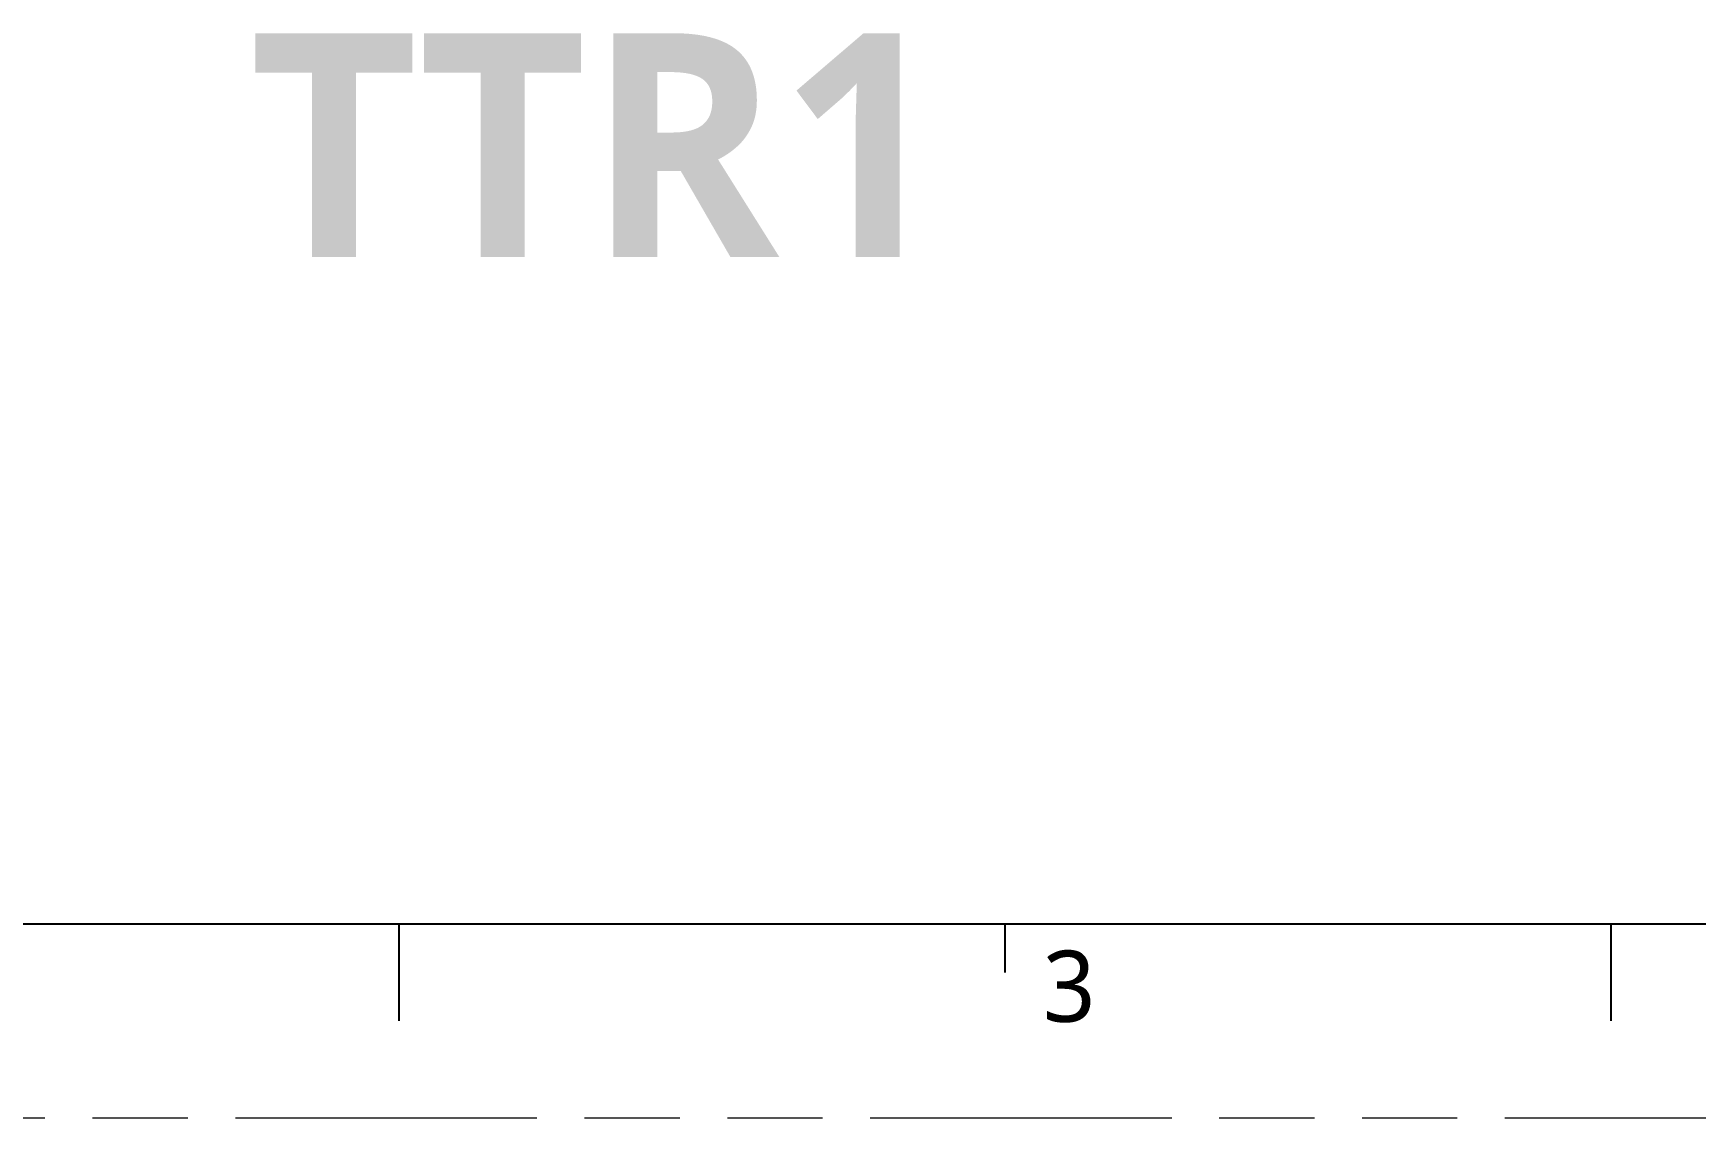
# Model space of a CAD drawing. Extents: x 176 to 489, y 37 to 258.
# Drawn here: x 249.7 to 302, y 36.7 to 70.9 of the extents above; entities that cross this region are included whole.
import ezdxf

# ---------------------------------------------------------------- set-up
doc = ezdxf.new("R2010")
doc.units = 0
doc.linetypes.add('PHANTOM', pattern=[29.5, 9.5, -1.5, 3, -1.5, 3, -1.5, 9.5])
doc.layers.get('0').update_dxf_attribs({"color": 10})
doc.layers.add('0PAPERF', color=2, linetype='PHANTOM', lineweight=5, plot=False)
doc.layers.add('DIM', color=3, linetype='Continuous', lineweight=5)
doc.layers.add('g_area', color=1, linetype='Continuous')
doc.styles.get("Standard").update_dxf_attribs({"font": 'txt.shx'})

msp = doc.modelspace()

# ---------------------------------------------------------------- linework, layer by layer
for p, q in [((184.812, 42.832), (479.594, 42.832)), ((261.18, 42.832), (261.18, 39.777)), ((280.272, 42.832), (280.272, 41.305)), ((299.364, 42.832), (299.364, 39.777))]:
    msp.add_line(p, q)
at = {"layer": '0PAPERF'}
msp.add_line((176.028, 36.723), (489.218, 36.723), dxfattribs=at)

# ---------------------------------------------------------------- texts
at = {"layer": 'DIM', "insert": (281.464, 41.988), "char_height": 2.24088, "width": 1.36432, "attachment_point": 1}
msp.add_mtext('{\\fMicrosoft JhengHei|b0|i0|c136|p0;\\C0;3}', dxfattribs=at)
at = {"layer": 'g_area', "linetype": 'Continuous', "insert": (256.474, 70.897), "char_height": 7.04844, "attachment_point": 1}
msp.add_mtext('{\\fMicrosoft JhengHei|b1|i0|c136|p18;TTR1}', dxfattribs=at)

doc.saveas('drawing.dxf')
